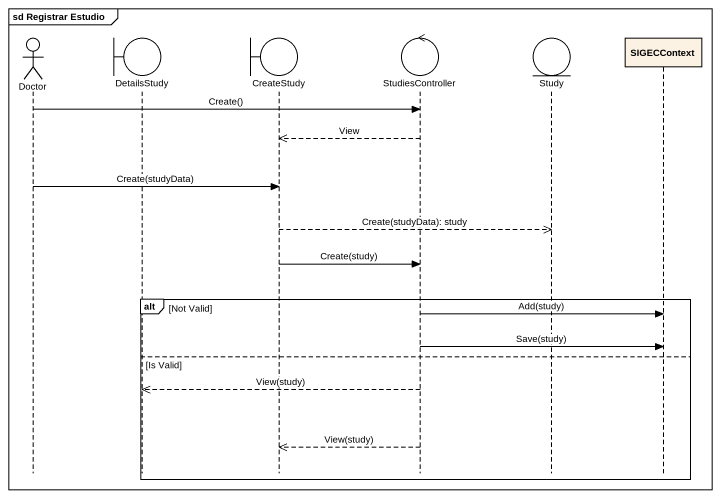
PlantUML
@startuml
mainframe sd Registrar Estudio
hide footbox
actor Doctor
boundary DetailsStudy
boundary CreateStudy
control StudiesController
entity Study
participant SIGECContext

Doctor -> StudiesController : Create()
StudiesController -->> CreateStudy : View
Doctor -> CreateStudy : Create(studyData)
CreateStudy -->> Study : Create(studyData): study
CreateStudy -> StudiesController : Create(study)
alt Not Valid
  StudiesController -> SIGECContext : Add(study)
  StudiesController -> SIGECContext : Save(study)
else Is Valid
  StudiesController -->> DetailsStudy : View(study)
  StudiesController -->> CreateStudy : View(study)
end
@enduml
